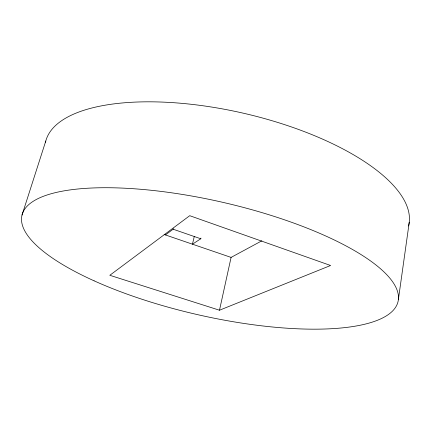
<?xml version="1.0" encoding="UTF-8"?>
<svg xmlns="http://www.w3.org/2000/svg" width="431" height="431" viewBox="0 0 431 431"><rect width="100%" height="100%" fill="white"/><g stroke="black" fill="none" stroke-linecap="round" stroke-linejoin="round"><path stroke-width="0.65" d="M398.373 299.604L409.251 222.256M219.487 310.223L330.599 265.496L189.726 215.694L109.813 275.29L219.487 310.223L231.086 257.404L261.881 240.789M194.306 236.393L192.447 244.183L200.792 238.774L200.948 238.106M165.59 234.281L165.423 234.938L173.138 229.217L173.305 228.543M22.035 215.037L45.778 141.05M164.168 234.507L231.086 257.404M173.138 229.217L200.792 238.774M45.487 142.262A186.3 72.252 12.9 0 1 243.946 113.337A186.3 72.252 12.9 0 1 408.55 225.968M94.109 280.834A192.916 57.549 12.9 0 0 396.682 305.353A192.916 57.549 12.9 0 0 139.208 189.155A192.916 57.549 12.9 0 0 94.109 280.834"/></g></svg>
